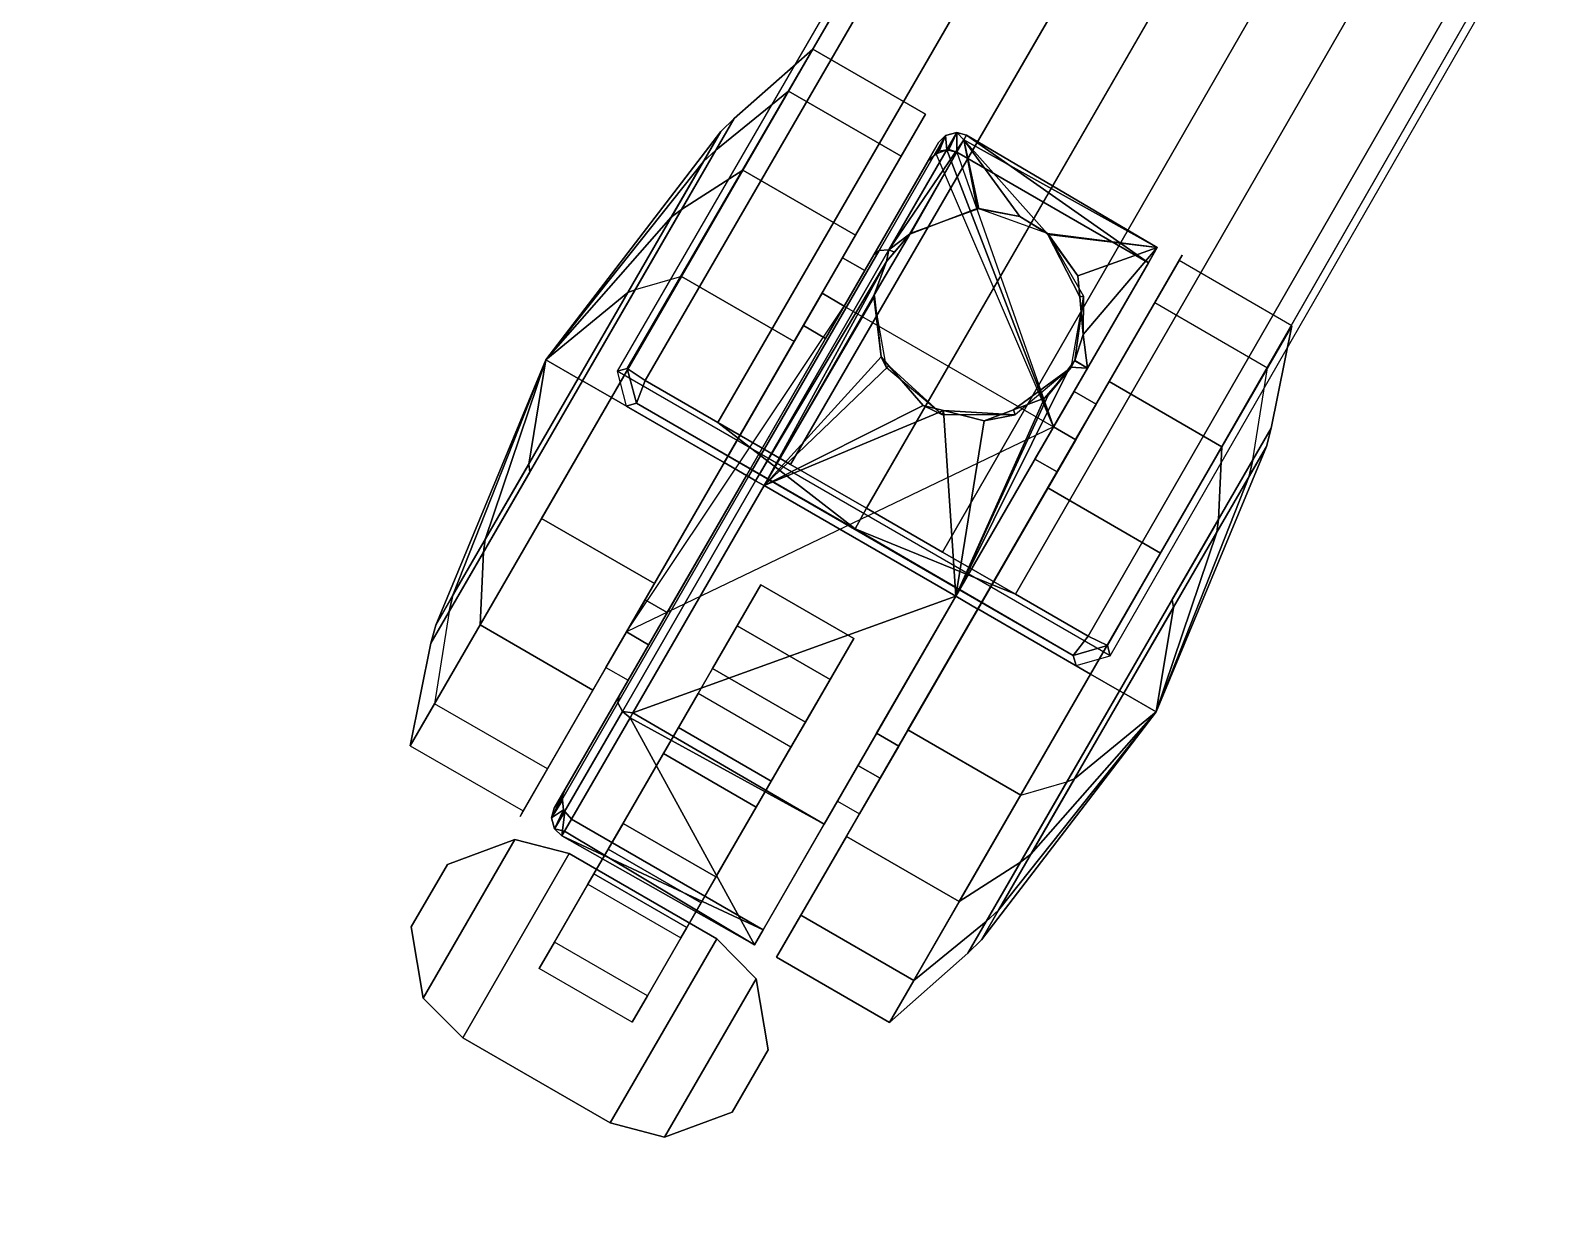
# Model space of a CAD drawing. Header units: inches. Extents: x -1507 to 39677, y -2256 to 26424.
# Drawn here: x 2675.769 to 2680.25, y 1573.028 to 1576.48 of the extents above; entities that cross this region are included whole.
import ezdxf

# ---------------------------------------------------------------- set-up
doc = ezdxf.new("R2010")
doc.units = ezdxf.units.IN
doc.layers.add('table leg', color=7, linetype='Continuous')
doc.layers.add('table top', color=7, linetype='Continuous')

msp = doc.modelspace()

# ---------------------------------------------------------------- linework, layer by layer
at = {"layer": 'table leg'}
for points, invisible_edges in [([(2677.4912, 1575.4791, 122.2923), (2677.5211, 1575.4871, 122.918), (2680.4883, 1580.5947, 123.3749), (2681.9421, 1583.157, 122.7413)], 4), ([(2683.3635, 1582.3364, 122.7413), (2681.8713, 1579.7962, 123.3749), (2678.9317, 1574.6727, 122.918), (2678.9397, 1574.6428, 122.2923)], 1), ([(2678.192, 1575.8785, 121.8484), (2678.0388, 1575.6131, 121.4525), (2678.3972, 1576.2339, 121.1375)], 3), ([(2678.1539, 1575.8124, 121.0116), (2678.3972, 1576.2339, 121.1375), (2678.0388, 1575.6131, 121.4525)], 3), ([(2678.3972, 1576.2339, 121.1375), (2678.1539, 1575.8124, 121.0116), (2678.3259, 1576.1104, 120.3292)], 3), ([(2678.405, 1576.0974, 120.5292), (2678.1585, 1575.6704, 120.5292), (2678.4358, 1576.1507, 121.0871)], 2), ([(2678.2188, 1575.7749, 121.0116), (2678.4358, 1576.1507, 121.0871), (2678.1585, 1575.6704, 120.5292)], 3), ([(2678.4358, 1576.1507, 121.0871), (2678.2188, 1575.7749, 121.0116), (2678.2454, 1575.8209, 121.7893)], 3), ([(2678.3259, 1576.1104, 120.3292), (2678.0935, 1575.7079, 120.5292), (2678.0115, 1575.5659, 119.8015)], 3), ([(2678.0935, 1575.7079, 120.5292), (2678.3259, 1576.1104, 120.3292), (2678.1539, 1575.8124, 121.0116)], 3), ([(2678.4284, 1576.1179, 120.5292), (2678.7734, 1575.3154, 120.5292), (2678.405, 1576.0974, 120.5292)], 3), ([(2678.4376, 1576.126, 120.5292), (2678.4603, 1576.1293, 120.5292), (2678.4284, 1576.1179, 120.5292)], 2), ([(2678.4889, 1576.1227, 120.5292), (2678.4603, 1576.1293, 120.5292), (2678.4659, 1576.1301, 120.5292)], 1), ([(2679.0518, 1575.7977, 120.5292), (2678.7734, 1575.3154, 120.5292), (2678.4889, 1576.1227, 120.5292)], 2), ([(2678.1585, 1575.6704, 120.5292), (2678.405, 1576.0974, 120.5292), (2678.7734, 1575.3154, 120.5292)], 14), ([(2677.8063, 1575.2104, 122.1292), (2677.8063, 1575.2104, 121.6292), (2678.192, 1575.8785, 121.8484)], 3), ([(2678.0388, 1575.6131, 121.4525), (2678.192, 1575.8785, 121.8484), (2677.8063, 1575.2104, 121.6292)], 3), ([(2678.8729, 1575.4879, 121.8465), (2678.7186, 1575.2206, 121.4525), (2679.0775, 1575.8423, 121.1318)], 3), ([(2678.8337, 1575.4199, 121.0116), (2679.0775, 1575.8423, 121.1318), (2678.7186, 1575.2206, 121.4525)], 3), ([(2679.0775, 1575.8423, 121.1318), (2678.8337, 1575.4199, 121.0116), (2679.0518, 1575.7977, 120.5292)], 3), ([(2678.2454, 1575.8209, 121.7893), (2678.1037, 1575.5756, 121.4525), (2677.8713, 1575.1729, 122.0692)], 3), ([(2678.1037, 1575.5756, 121.4525), (2678.2454, 1575.8209, 121.7893), (2678.2188, 1575.7749, 121.0116)], 3), ([(2678.7734, 1575.3154, 120.5292), (2679.0518, 1575.7977, 120.5292), (2678.8337, 1575.4199, 121.0116)], 2), ([(2678.8985, 1575.3825, 121.0116), (2679.1509, 1575.8198, 120.9292), (2678.8381, 1575.278, 120.5292)], 3), ([(2679.0705, 1575.6806, 120.3292), (2678.8381, 1575.278, 120.5292), (2679.1509, 1575.8198, 120.9292)], 3), ([(2678.8985, 1575.3825, 121.0116), (2679.1418, 1575.804, 121.1375), (2679.1509, 1575.8198, 120.9292)], 13), ([(2679.1418, 1575.804, 121.1375), (2678.8985, 1575.3825, 121.0116), (2678.9366, 1575.4486, 121.8484)], 3), ([(2679.1509, 1575.8198, 120.9292), (2679.4018, 1575.4893, 120.3292), (2679.0705, 1575.6806, 120.3292)], 3), ([(2679.1509, 1575.8198, 120.9292), (2679.1418, 1575.804, 121.1375), (2679.473, 1575.6127, 121.1375)], 14), ([(2679.4018, 1575.4893, 120.3292), (2679.1509, 1575.8198, 120.9292), (2679.473, 1575.6127, 121.1375)], 3), ([(2677.2698, 1575.0463, 119.8015), (2677.3901, 1575.4507, 120.025), (2677.6803, 1575.7571, 119.8015)], 3), ([(2677.5447, 1575.7185, 120.0795), (2677.6803, 1575.7571, 119.8015), (2677.3901, 1575.4507, 120.025)], 3), ([(2677.5191, 1574.713, 120.5292), (2678.0115, 1575.5659, 119.8015), (2678.0935, 1575.7079, 120.5292)], 3), ([(2678.0935, 1575.7079, 120.5292), (2678.1585, 1575.6704, 120.5292), (2677.5191, 1574.713, 120.5292)], 2), ([(2679.0705, 1575.6806, 120.3292), (2678.7561, 1575.136, 119.8015), (2678.8381, 1575.278, 120.5292)], 14), ([(2678.0115, 1575.5659, 119.8015), (2677.5191, 1574.713, 120.5292), (2677.6011, 1574.855, 119.8015)], 3), ([(2677.8713, 1575.1729, 121.6292), (2677.8713, 1575.1729, 122.0692), (2678.1037, 1575.5756, 121.4525)], 3), ([(2678.4861, 1574.8179, 122.1292), (2678.4861, 1574.8179, 121.6292), (2678.8729, 1575.4879, 121.8465)], 3), ([(2678.7186, 1575.2206, 121.4525), (2678.8729, 1575.4879, 121.8465), (2678.4861, 1574.8179, 121.6292)], 3), ([(2679.4018, 1575.4893, 120.3292), (2679.3586, 1575.2184, 120.4771), (2679.0874, 1574.9447, 119.8015)], 3), ([(2677.3901, 1575.4507, 120.025), (2677.2698, 1575.0463, 119.8015), (2677.2355, 1575.1829, 120.0795)], 3), ([(2678.9366, 1575.4486, 121.8484), (2678.7834, 1575.1832, 121.4525), (2678.5509, 1574.7806, 122.1292)], 3), ([(2678.7834, 1575.1832, 121.4525), (2678.9366, 1575.4486, 121.8484), (2678.8985, 1575.3825, 121.0116)], 3), ([(2677.5191, 1574.713, 120.5292), (2678.7734, 1575.3154, 120.5292), (2677.584, 1574.6755, 120.5292)], 3), ([(2677.9136, 1574.8513, 120.5292), (2678.7734, 1575.3154, 120.5292), (2678.1864, 1574.6938, 120.5292)], 3), ([(2678.8383, 1575.2779, 120.5292), (2678.1864, 1574.6938, 120.5292), (2678.7734, 1575.3154, 120.5292)], 3), ([(2678.8383, 1575.2779, 120.5292), (2678.2639, 1574.283, 120.5292), (2678.1864, 1574.6938, 120.5292)], 14), ([(2678.8381, 1575.278, 120.5292), (2678.3457, 1574.4251, 119.8015), (2678.2637, 1574.2831, 120.5292)], 3), ([(2678.3457, 1574.4251, 119.8015), (2678.8381, 1575.278, 120.5292), (2678.7561, 1575.136, 119.8015)], 3), ([(2677.4206, 1574.5424, 121.8484), (2677.5739, 1574.8078, 121.4525), (2677.8063, 1575.2104, 122.1292)], 3), ([(2677.8063, 1575.2104, 121.6292), (2677.8063, 1575.2104, 122.1292), (2677.5739, 1574.8078, 121.4525)], 3), ([(2679.3586, 1575.2184, 120.4771), (2679.1217, 1574.8081, 120.0795), (2679.0874, 1574.9447, 119.8015)], 14), ([(2676.9986, 1574.7726, 120.4771), (2677.2355, 1575.1829, 120.0795), (2677.2698, 1575.0463, 119.8015)], 14), ([(2677.8713, 1575.1729, 122.0692), (2677.8713, 1575.1729, 121.6292), (2677.4972, 1574.525, 121.7893)], 3), ([(2677.6388, 1574.7703, 121.4525), (2677.4972, 1574.525, 121.7893), (2677.8713, 1575.1729, 121.6292)], 3), ([(2678.5509, 1574.7806, 121.6292), (2678.5509, 1574.7806, 122.1292), (2678.7834, 1575.1832, 121.4525)], 3), ([(2676.9554, 1574.5017, 120.3292), (2676.9986, 1574.7726, 120.4771), (2677.2698, 1575.0463, 119.8015)], 3), ([(2679.0874, 1574.9447, 119.8015), (2678.9671, 1574.5403, 120.025), (2678.677, 1574.2339, 119.8015)], 3), ([(2678.9671, 1574.5403, 120.025), (2679.0874, 1574.9447, 119.8015), (2679.1217, 1574.8081, 120.0795)], 3), ([(2677.2867, 1574.3104, 120.3292), (2677.6011, 1574.855, 119.8015), (2677.5191, 1574.713, 120.5292)], 14), ([(2677.7716, 1574.6054, 120.5292), (2677.3375, 1574.2484, 120.5292), (2677.9136, 1574.8513, 120.5292)], 3), ([(2677.584, 1574.6755, 120.5292), (2677.9136, 1574.8513, 120.5292), (2677.3375, 1574.2484, 120.5292)], 3), ([(2677.8442, 1574.731, 120.1394), (2677.7292, 1574.5319, 120.3064), (2677.9136, 1574.8513, 120.5292)], 3), ([(2677.7716, 1574.6054, 120.5292), (2677.9136, 1574.8513, 120.5292), (2677.7292, 1574.5319, 120.3064)], 2), ([(2677.5739, 1574.8078, 121.4525), (2677.4206, 1574.5424, 121.8484), (2677.4587, 1574.6085, 121.0116)], 3), ([(2678.0994, 1574.148, 121.8465), (2678.2537, 1574.4153, 121.4525), (2678.4861, 1574.8179, 122.1292)], 3), ([(2678.4861, 1574.8179, 121.6292), (2678.4861, 1574.8179, 122.1292), (2678.2537, 1574.4153, 121.4525)], 3), ([(2677.4972, 1574.525, 121.7893), (2677.6388, 1574.7703, 121.4525), (2677.3068, 1574.1952, 121.0871)], 3), ([(2677.5237, 1574.571, 121.0116), (2677.3068, 1574.1952, 121.0871), (2677.6388, 1574.7703, 121.4525)], 3), ([(2678.5509, 1574.7806, 122.1292), (2678.5509, 1574.7806, 121.6292), (2678.1652, 1574.1125, 121.8484)], 3), ([(2678.3185, 1574.3779, 121.4525), (2678.1652, 1574.1125, 121.8484), (2678.5509, 1574.7806, 121.6292)], 3), ([(2677.4587, 1574.6085, 121.0116), (2677.2063, 1574.1712, 120.9292), (2677.5191, 1574.713, 120.5292)], 3), ([(2677.2867, 1574.3104, 120.3292), (2677.5191, 1574.713, 120.5292), (2677.2063, 1574.1712, 120.9292)], 3), ([(2677.5191, 1574.713, 120.5292), (2677.5237, 1574.571, 121.0116), (2677.4587, 1574.6085, 121.0116)], 3), ([(2677.5191, 1574.713, 120.5292), (2677.584, 1574.6755, 120.5292), (2677.5237, 1574.571, 121.0116)], 12), ([(2677.6715, 1574.432, 119.9114), (2677.6275, 1574.3558, 120.1821), (2677.8442, 1574.731, 120.1394)], 3), ([(2677.7292, 1574.5319, 120.3064), (2677.8442, 1574.731, 120.1394), (2677.6275, 1574.3558, 120.1821)], 3), ([(2677.584, 1574.6755, 120.5292), (2677.3375, 1574.2484, 120.5292), (2677.5237, 1574.571, 121.0116)], 2), ([(2678.1864, 1574.6938, 120.5292), (2678.0444, 1574.4479, 120.5292), (2678.117, 1574.5735, 120.1394)], 2), ([(2678.1864, 1574.6938, 120.5292), (2678.1989, 1574.3205, 120.5292), (2678.0444, 1574.4479, 120.5292)], 3), ([(2678.1989, 1574.3205, 120.5292), (2678.1864, 1574.6938, 120.5292), (2678.2639, 1574.283, 120.5292)], 3), ([(2677.4587, 1574.6085, 121.0116), (2677.2154, 1574.187, 121.1375), (2677.2063, 1574.1712, 120.9292)], 13), ([(2677.2154, 1574.187, 121.1375), (2677.4587, 1574.6085, 121.0116), (2677.4206, 1574.5424, 121.8484)], 3), ([(2678.0444, 1574.4479, 120.5292), (2677.3301, 1574.2296, 120.5292), (2677.7716, 1574.6054, 120.5292)], 3), ([(2677.3375, 1574.2484, 120.5292), (2677.7716, 1574.6054, 120.5292), (2677.3301, 1574.2296, 120.5292)], 3), ([(2678.0444, 1574.4479, 120.5292), (2677.7716, 1574.6054, 120.5292), (2677.7292, 1574.5319, 120.3064)], 12), ([(2677.3068, 1574.1952, 121.0871), (2677.5237, 1574.571, 121.0116), (2677.3375, 1574.2484, 120.5292)], 3), ([(2678.117, 1574.5735, 120.1394), (2678.002, 1574.3744, 120.3064), (2677.9443, 1574.2745, 119.9114)], 3), ([(2678.002, 1574.3744, 120.3064), (2678.117, 1574.5735, 120.1394), (2678.0444, 1574.4479, 120.5292)], 3), ([(2678.8125, 1574.2725, 120.0795), (2678.677, 1574.2339, 119.8015), (2678.9671, 1574.5403, 120.025)], 3), ([(2676.9554, 1574.5017, 120.3292), (2677.2063, 1574.1712, 120.9292), (2676.8842, 1574.3783, 121.1375)], 3), ([(2677.2063, 1574.1712, 120.9292), (2676.9554, 1574.5017, 120.3292), (2677.2867, 1574.3104, 120.3292)], 3), ([(2678.0444, 1574.4479, 120.5292), (2677.7292, 1574.5319, 120.3064), (2678.002, 1574.3744, 120.3064)], 3), ([(2677.3301, 1574.2296, 120.5292), (2678.0444, 1574.4479, 120.5292), (2677.3311, 1574.2188, 120.5292)], 3), ([(2678.0444, 1574.4479, 120.5292), (2677.3575, 1574.1631, 120.5292), (2677.3378, 1574.1853, 120.5292)], 13), ([(2677.3575, 1574.1631, 120.5292), (2678.0444, 1574.4479, 120.5292), (2677.9205, 1573.8381, 120.5292)], 3), ([(2678.1989, 1574.3205, 120.5292), (2677.9205, 1573.8381, 120.5292), (2678.0444, 1574.4479, 120.5292)], 14), ([(2677.4651, 1574.0744, 119.9368), (2677.5091, 1574.1506, 120.208), (2677.6715, 1574.432, 119.9114)], 3), ([(2677.6275, 1574.3558, 120.1821), (2677.6715, 1574.432, 119.9114), (2677.5091, 1574.1506, 120.208)], 3), ([(2678.0313, 1573.8806, 120.3292), (2678.2637, 1574.2831, 120.5292), (2678.3457, 1574.4251, 119.8015)], 3), ([(2678.2537, 1574.4153, 121.4525), (2678.0994, 1574.148, 121.8465), (2678.1386, 1574.216, 121.0116)], 3), ([(2677.2063, 1574.1712, 120.9292), (2677.2154, 1574.187, 121.1375), (2676.8842, 1574.3783, 121.1375)], 14), ([(2677.9003, 1574.1983, 120.1821), (2677.9443, 1574.2745, 119.9114), (2678.002, 1574.3744, 120.3064)], 3), ([(2678.1652, 1574.1125, 121.8484), (2678.3185, 1574.3779, 121.4525), (2677.96, 1573.7571, 121.1375)], 3), ([(2678.2033, 1574.1786, 121.0116), (2677.96, 1573.7571, 121.1375), (2678.3185, 1574.3779, 121.4525)], 3), ([(2677.9205, 1573.8381, 120.5292), (2678.1989, 1574.3205, 120.5292), (2677.8948, 1573.7936, 121.1318)], 2), ([(2678.1386, 1574.216, 121.0116), (2677.8948, 1573.7936, 121.1318), (2678.1989, 1574.3205, 120.5292)], 3), ([(2678.1989, 1574.3205, 120.5292), (2678.2035, 1574.1785, 121.0116), (2678.1386, 1574.216, 121.0116)], 3), ([(2678.1989, 1574.3205, 120.5292), (2678.2639, 1574.283, 120.5292), (2678.2035, 1574.1785, 121.0116)], 12), ([(2677.9443, 1574.2745, 119.9114), (2677.9003, 1574.1983, 120.1821), (2677.7379, 1573.9169, 119.9368)], 3), ([(2678.2637, 1574.2831, 120.5292), (2678.0313, 1573.8806, 120.3292), (2678.2033, 1574.1786, 121.0116)], 3), ([(2677.3311, 1574.2188, 120.5292), (2677.3378, 1574.1853, 120.5292), (2677.3337, 1574.1899, 120.5292)], 1), ([(2677.7819, 1573.9931, 120.208), (2677.7379, 1573.9169, 119.9368), (2677.9003, 1574.1983, 120.1821)], 3), ([(2677.8948, 1573.7936, 121.1318), (2678.1386, 1574.216, 121.0116), (2678.0994, 1574.148, 121.8465)], 3), ([(2677.96, 1573.7571, 121.1375), (2678.2033, 1574.1786, 121.0116), (2678.0313, 1573.8806, 120.3292)], 3), ([(2677.5091, 1574.1506, 120.208), (2677.4651, 1574.0744, 119.9368), (2677.4233, 1574.002, 120.3734)], 3), ([(2677.3077, 1573.8018, 120.2054), (2677.4233, 1574.002, 120.3734), (2677.4651, 1574.0744, 119.9368)], 3), ([(2677.4233, 1574.002, 120.3734), (2677.3077, 1573.8018, 120.2054), (2677.406, 1573.972, 120.6092)], 3), ([(2677.2627, 1573.7238, 120.6092), (2677.406, 1573.972, 120.6092), (2677.3077, 1573.8018, 120.2054)], 2), ([(2677.7379, 1573.9169, 119.9368), (2677.7819, 1573.9931, 120.208), (2677.5805, 1573.6443, 120.2054)], 3), ([(2677.6961, 1573.8445, 120.3734), (2677.5805, 1573.6443, 120.2054), (2677.7819, 1573.9931, 120.208)], 3), ([(2677.5805, 1573.6443, 120.2054), (2677.6961, 1573.8445, 120.3734), (2677.5355, 1573.5663, 120.6092)], 3), ([(2677.6788, 1573.8145, 120.6092), (2677.5355, 1573.5663, 120.6092), (2677.6961, 1573.8445, 120.3734)], 2), ([(2677.5355, 1573.5663, 120.6092), (2677.2627, 1573.7238, 120.6092), (2677.3077, 1573.8018, 120.2054)], 12), ([(2677.5355, 1573.5663, 120.6092), (2677.3077, 1573.8018, 120.2054), (2677.5805, 1573.6443, 120.2054)], 3)]:
    msp.add_3dface(points, dxfattribs=dict(at, invisible_edges=invisible_edges))
for points in [[(2677.5211, 1575.4871, 122.918), (2677.5737, 1575.4518, 122.9894), (2680.5347, 1580.5635, 123.4446), (2680.4883, 1580.5947, 123.3749)], [(2680.5347, 1580.5635, 123.4446), (2677.5737, 1575.4518, 122.9894), (2677.787, 1575.3287, 123.0233), (2680.7452, 1580.4419, 123.484)], [(2680.7452, 1580.4419, 123.484), (2677.787, 1575.3287, 123.0233), (2678.001, 1575.2051, 123.0476), (2680.9619, 1580.3169, 123.5206)], [(2681.1789, 1580.1916, 123.5417), (2680.9619, 1580.3169, 123.5206), (2678.001, 1575.2051, 123.0476), (2678.2243, 1575.0762, 123.0699)], [(2678.2243, 1575.0762, 123.0699), (2678.4475, 1574.9474, 123.0476), (2681.394, 1580.0674, 123.5206), (2681.1769, 1580.1927, 123.5417)], [(2681.394, 1580.0674, 123.5206), (2678.4475, 1574.9474, 123.0476), (2678.6615, 1574.8238, 123.0233), (2681.6106, 1579.9423, 123.484)], [(2681.6106, 1579.9423, 123.484), (2678.6615, 1574.8238, 123.0233), (2678.8748, 1574.7007, 122.9894), (2681.8212, 1579.8208, 123.4446)], [(2681.8713, 1579.7962, 123.3749), (2681.8212, 1579.8208, 123.4446), (2678.8748, 1574.7007, 122.9894), (2678.9317, 1574.6727, 122.918)], [(2678.0659, 1576.4251, 121.1375), (2677.8353, 1576.2219, 121.0862), (2677.6807, 1575.9541, 121.6218), (2677.8607, 1576.0697, 121.8484)], [(2677.9947, 1576.3017, 120.3292), (2677.7816, 1576.1289, 120.4771), (2677.8353, 1576.2219, 121.0862), (2678.0659, 1576.4251, 121.1375)], [(2678.192, 1575.8785, 121.8484), (2678.3972, 1576.2339, 121.1375), (2678.0659, 1576.4251, 121.1375), (2677.8607, 1576.0697, 121.8484)], [(2678.3972, 1576.2339, 121.1375), (2678.3259, 1576.1104, 120.3292), (2677.9947, 1576.3017, 120.3292), (2678.0659, 1576.4251, 121.1375)], [(2677.6803, 1575.7571, 119.8015), (2677.5447, 1575.7185, 120.0795), (2677.7816, 1576.1289, 120.4771), (2677.9947, 1576.3017, 120.3292)], [(2678.3259, 1576.1104, 120.3292), (2678.0115, 1575.5659, 119.8015), (2677.6803, 1575.7571, 119.8015), (2677.9947, 1576.3017, 120.3292)], [(2677.6506, 1575.9313, 121.5803), (2677.6807, 1575.9541, 121.6218), (2677.8353, 1576.2219, 121.0862), (2677.7959, 1576.183, 121.0768)], [(2677.7959, 1576.183, 121.0768), (2677.8353, 1576.2219, 121.0862), (2677.7816, 1576.1289, 120.4771), (2677.7455, 1576.0956, 120.5042)], [(2677.6506, 1575.9313, 121.5803), (2677.7959, 1576.183, 121.0768), (2677.2824, 1575.5129, 120.9292)], [(2677.7959, 1576.183, 121.0768), (2677.7455, 1576.0956, 120.5042), (2677.2824, 1575.5129, 120.9292)], [(2678.261, 1575.8335, 121.8109), (2678.4562, 1576.1716, 121.0911), (2678.4358, 1576.1507, 121.0871), (2678.2454, 1575.8209, 121.7893)], [(2678.261, 1575.8335, 121.8109), (2678.2898, 1575.8352, 121.8291), (2678.489, 1576.1802, 121.0944), (2678.4562, 1576.1716, 121.0911)], [(2678.489, 1576.1802, 121.0944), (2678.2898, 1575.8352, 121.8291), (2678.5097, 1576.1587, 121.1269)], [(2678.3498, 1575.8818, 121.7731), (2678.5097, 1576.1587, 121.1269), (2678.2898, 1575.8352, 121.8291)], [(2678.5097, 1576.1587, 121.1269), (2678.3498, 1575.8818, 121.7731), (2678.3534, 1575.8831, 121.7693)], [(2678.3534, 1575.8831, 121.7693), (2678.5494, 1575.9574, 121.5637), (2678.5097, 1576.1587, 121.1269)], [(2678.405, 1576.0974, 120.5292), (2678.4358, 1576.1507, 121.0871), (2678.4562, 1576.1716, 121.0911), (2678.4284, 1576.1179, 120.5292)], [(2678.4284, 1576.1179, 120.5292), (2678.4562, 1576.1716, 121.0911), (2678.4376, 1576.126, 120.5292)], [(2678.4603, 1576.1293, 120.5292), (2678.4376, 1576.126, 120.5292), (2678.4562, 1576.1716, 121.0911)], [(2678.4562, 1576.1716, 121.0911), (2678.489, 1576.1802, 121.0944), (2678.4603, 1576.1293, 120.5292)], [(2678.4659, 1576.1301, 120.5292), (2678.4603, 1576.1293, 120.5292), (2678.489, 1576.1802, 121.0944)], [(2678.489, 1576.1802, 121.0944), (2678.4889, 1576.1227, 120.5292), (2678.4659, 1576.1301, 120.5292)], [(2678.4889, 1576.1227, 120.5292), (2678.489, 1576.1802, 121.0944), (2678.5174, 1576.1722, 121.0954)], [(2678.5174, 1576.1722, 121.0954), (2679.0518, 1575.7977, 120.5292), (2678.4889, 1576.1227, 120.5292)], [(2678.5097, 1576.1587, 121.1269), (2678.5174, 1576.1722, 121.0954), (2678.489, 1576.1802, 121.0944)], [(2678.5097, 1576.1587, 121.1269), (2679.0775, 1575.8423, 121.1318), (2678.5174, 1576.1722, 121.0954)], [(2679.0775, 1575.8423, 121.1318), (2678.5097, 1576.1587, 121.1269), (2678.7541, 1575.8836, 121.4974)], [(2678.6739, 1575.9334, 121.4918), (2678.7541, 1575.8836, 121.4974), (2678.5097, 1576.1587, 121.1269)], [(2678.5097, 1576.1587, 121.1269), (2678.5536, 1575.9566, 121.5614), (2678.6739, 1575.9334, 121.4918)], [(2678.5536, 1575.9566, 121.5614), (2678.5097, 1576.1587, 121.1269), (2678.5494, 1575.9574, 121.5637)], [(2679.0518, 1575.7977, 120.5292), (2678.5174, 1576.1722, 121.0954), (2679.0775, 1575.8423, 121.1318)], [(2677.7455, 1576.0956, 120.5042), (2677.7816, 1576.1289, 120.4771), (2677.5447, 1575.7185, 120.0795), (2677.5227, 1575.7099, 120.1304)], [(2678.7734, 1575.3154, 120.5292), (2678.4284, 1576.1179, 120.5292), (2678.4603, 1576.1293, 120.5292)], [(2678.4603, 1576.1293, 120.5292), (2678.4889, 1576.1227, 120.5292), (2678.7734, 1575.3154, 120.5292), (2678.4603, 1576.1293, 120.5292)], [(2677.2824, 1575.5129, 120.9292), (2677.7455, 1576.0956, 120.5042), (2677.5227, 1575.7099, 120.1304)], [(2677.8607, 1576.0697, 121.8484), (2677.6807, 1575.9541, 121.6218), (2677.3901, 1575.4507, 121.8333), (2677.4751, 1575.4017, 122.1292)], [(2677.8063, 1575.2104, 122.1292), (2678.192, 1575.8785, 121.8484), (2677.8607, 1576.0697, 121.8484), (2677.4751, 1575.4017, 122.1292)], [(2677.2824, 1575.5129, 120.9292), (2677.3774, 1575.4581, 121.7792), (2677.6506, 1575.9313, 121.5803)], [(2677.3774, 1575.4581, 121.7792), (2677.3901, 1575.4507, 121.8333), (2677.6807, 1575.9541, 121.6218), (2677.6506, 1575.9313, 121.5803)], [(2678.3534, 1575.8831, 121.7693), (2678.3528, 1575.8844, 122.3292), (2678.5537, 1575.9575, 122.3292), (2678.5494, 1575.9574, 121.5637)], [(2678.5494, 1575.9574, 121.5637), (2678.5537, 1575.9575, 122.3292), (2678.5536, 1575.9566, 121.5614)], [(2678.5536, 1575.9566, 121.5614), (2678.5537, 1575.9575, 122.3292), (2678.6739, 1575.9334, 121.4918)], [(2678.7546, 1575.8844, 122.3292), (2678.6739, 1575.9334, 121.4918), (2678.5537, 1575.9575, 122.3292)], [(2678.6739, 1575.9334, 121.4918), (2678.7546, 1575.8844, 122.3292), (2678.7541, 1575.8836, 121.4974)], [(2678.3528, 1575.8844, 122.3292), (2678.2467, 1575.7032, 121.9399), (2678.2459, 1575.6992, 122.3292)], [(2678.2467, 1575.7032, 121.9399), (2678.3528, 1575.8844, 122.3292), (2678.2831, 1575.8012, 121.8626)], [(2678.3059, 1575.8288, 121.8319), (2678.2831, 1575.8012, 121.8626), (2678.3528, 1575.8844, 122.3292)], [(2678.2898, 1575.8352, 121.8291), (2678.3059, 1575.8288, 121.8319), (2678.3498, 1575.8818, 121.7731)], [(2678.3059, 1575.8288, 121.8319), (2678.3528, 1575.8844, 122.3292), (2678.3498, 1575.8818, 121.7731)], [(2678.3534, 1575.8831, 121.7693), (2678.3498, 1575.8818, 121.7731), (2678.3528, 1575.8844, 122.3292)], [(2678.8447, 1575.7588, 121.6013), (2678.7541, 1575.8836, 121.4974), (2678.7546, 1575.8844, 122.3292)], [(2678.7541, 1575.8836, 121.4974), (2678.8447, 1575.7588, 121.6013), (2678.7588, 1575.8807, 121.4977)], [(2678.7541, 1575.8836, 121.4974), (2678.7588, 1575.8807, 121.4977), (2679.0775, 1575.8423, 121.1318)], [(2678.8615, 1575.6992, 122.3292), (2678.8504, 1575.698, 121.6619), (2678.7546, 1575.8844, 122.3292)], [(2678.8447, 1575.7588, 121.6013), (2678.7546, 1575.8844, 122.3292), (2678.8504, 1575.698, 121.6619)], [(2678.8447, 1575.7588, 121.6013), (2679.0775, 1575.8423, 121.1318), (2678.7588, 1575.8807, 121.4977)], [(2677.8776, 1575.1693, 122.0978), (2678.261, 1575.8335, 121.8109), (2678.2454, 1575.8209, 121.7893), (2677.8713, 1575.1729, 122.0692)], [(2677.8776, 1575.1693, 122.0978), (2677.8984, 1575.1573, 122.1219), (2678.2898, 1575.8352, 121.8291), (2678.261, 1575.8335, 121.8109)], [(2677.8984, 1575.1573, 122.1219), (2678.2831, 1575.8012, 121.8626), (2678.2898, 1575.8352, 121.8291)], [(2678.3059, 1575.8288, 121.8319), (2678.2898, 1575.8352, 121.8291), (2678.2831, 1575.8012, 121.8626)], [(2678.8447, 1575.7588, 121.6013), (2678.8504, 1575.698, 121.6619), (2678.8607, 1575.5868, 121.7731), (2679.0775, 1575.8423, 121.1318)], [(2679.0775, 1575.8423, 121.1318), (2678.8607, 1575.5868, 121.7731), (2678.8729, 1575.4879, 121.8465)], [(2677.8984, 1575.1573, 122.1219), (2677.9232, 1575.1429, 122.1292), (2678.2831, 1575.8012, 121.8626)], [(2678.2467, 1575.7032, 121.9399), (2678.2831, 1575.8012, 121.8626), (2677.9232, 1575.1429, 122.1292)], [(2678.1037, 1575.5756, 121.4525), (2678.2188, 1575.7749, 121.0116), (2678.1539, 1575.8124, 121.0116), (2678.0388, 1575.6131, 121.4525)], [(2678.2188, 1575.7749, 121.0116), (2678.1585, 1575.6704, 120.5292), (2678.0935, 1575.7079, 120.5292), (2678.1539, 1575.8124, 121.0116)], [(2679.1418, 1575.804, 121.1375), (2678.9366, 1575.4486, 121.8484), (2679.2678, 1575.2573, 121.8484), (2679.473, 1575.6127, 121.1375)], [(2678.0115, 1575.5659, 119.8015), (2677.6011, 1574.855, 119.8015), (2677.2698, 1575.0463, 119.8015), (2677.6803, 1575.7571, 119.8015)], [(2677.5227, 1575.7099, 120.1304), (2677.3774, 1575.4581, 120.0792), (2677.2824, 1575.5129, 120.9292)], [(2677.5227, 1575.7099, 120.1304), (2677.5447, 1575.7185, 120.0795), (2677.3901, 1575.4507, 120.025), (2677.3774, 1575.4581, 120.0792)], [(2677.9232, 1575.1429, 122.1292), (2678.2471, 1575.6993, 121.9416), (2678.2467, 1575.7032, 121.9399)], [(2678.2471, 1575.6993, 121.9416), (2677.9232, 1575.1429, 122.1292), (2678.2666, 1575.5216, 122.0202)], [(2678.2467, 1575.7032, 121.9399), (2678.2471, 1575.6993, 121.9416), (2678.2459, 1575.6992, 122.3292)], [(2678.2666, 1575.5216, 122.0202), (2678.2459, 1575.6992, 122.3292), (2678.2471, 1575.6993, 121.9416)], [(2678.2459, 1575.6992, 122.3292), (2678.2666, 1575.5216, 122.0202), (2678.2831, 1575.4887, 122.3292)], [(2678.8243, 1575.4887, 122.3292), (2678.8352, 1575.5096, 121.8465), (2678.8357, 1575.5103, 121.8459), (2678.8615, 1575.6992, 122.3292)], [(2678.8615, 1575.6992, 122.3292), (2678.8357, 1575.5103, 121.8459), (2678.8607, 1575.5868, 121.7731)], [(2678.8504, 1575.698, 121.6619), (2678.8615, 1575.6992, 122.3292), (2678.8607, 1575.5868, 121.7731)], [(2678.1585, 1575.6704, 120.5292), (2678.7734, 1575.3154, 120.5292), (2677.5191, 1574.713, 120.5292)], [(2678.7561, 1575.136, 119.8015), (2679.0705, 1575.6806, 120.3292), (2679.4018, 1575.4893, 120.3292), (2679.0874, 1574.9447, 119.8015)], [(2677.8713, 1575.1729, 121.6292), (2678.1037, 1575.5756, 121.4525), (2678.0388, 1575.6131, 121.4525), (2677.8063, 1575.2104, 121.6292)], [(2679.2678, 1575.2573, 121.8484), (2679.2577, 1575.0436, 121.6218), (2679.4123, 1575.3114, 121.0862), (2679.473, 1575.6127, 121.1375)], [(2679.473, 1575.6127, 121.1375), (2679.4123, 1575.3114, 121.0862), (2679.3586, 1575.2184, 120.4771), (2679.4018, 1575.4893, 120.3292)], [(2678.8357, 1575.5103, 121.8459), (2678.8729, 1575.4879, 121.8465), (2678.8607, 1575.5868, 121.7731)], [(2678.2899, 1575.4946, 122.0252), (2678.2666, 1575.5216, 122.0202), (2677.9232, 1575.1429, 122.1292)], [(2678.2899, 1575.4946, 122.0252), (2678.2831, 1575.4887, 122.3292), (2678.2666, 1575.5216, 122.0202)], [(2677.0093, 1574.8206, 120.5042), (2676.9588, 1574.7331, 121.0768), (2677.2824, 1575.5129, 120.9292)], [(2677.2824, 1575.5129, 120.9292), (2676.9588, 1574.7331, 121.0768), (2677.1042, 1574.9849, 121.5803)], [(2677.232, 1575.2063, 120.1304), (2677.0093, 1574.8206, 120.5042), (2677.2824, 1575.5129, 120.9292)], [(2677.1042, 1574.9849, 121.5803), (2677.3774, 1575.4581, 121.7792), (2677.2824, 1575.5129, 120.9292)], [(2677.3774, 1575.4581, 120.0792), (2677.232, 1575.2063, 120.1304), (2677.2824, 1575.5129, 120.9292)], [(2677.4912, 1575.4791, 122.2923), (2677.5185, 1575.3767, 122.2895), (2677.5485, 1575.3848, 122.918), (2677.5211, 1575.4871, 122.918)], [(2677.4912, 1575.4791, 122.2923), (2677.5185, 1575.3767, 122.2895), (2678.8393, 1574.6142, 122.2895), (2678.9397, 1574.6428, 122.2923)], [(2677.5737, 1575.4518, 122.9894), (2677.5211, 1575.4871, 122.918), (2677.5485, 1575.3848, 122.918)], [(2677.9232, 1575.1429, 122.1292), (2678.3907, 1575.3784, 122.0465), (2678.2899, 1575.4946, 122.0252)], [(2678.2831, 1575.4887, 122.3292), (2678.2899, 1575.4946, 122.0252), (2678.4468, 1575.3513, 122.3292)], [(2678.3907, 1575.3784, 122.0465), (2678.4468, 1575.3513, 122.3292), (2678.2899, 1575.4946, 122.0252)], [(2678.8729, 1575.4879, 121.8465), (2678.8211, 1575.4911, 121.8635), (2678.4861, 1574.8179, 122.1292)], [(2678.7576, 1575.4082, 121.9399), (2678.4861, 1574.8179, 122.1292), (2678.8211, 1575.4911, 121.8635)], [(2678.7472, 1575.3996, 121.9478), (2678.8243, 1575.4887, 122.3292), (2678.6554, 1575.3651, 121.988)], [(2678.6606, 1575.3513, 122.3292), (2678.6554, 1575.3651, 121.988), (2678.8243, 1575.4887, 122.3292)], [(2678.8243, 1575.4887, 122.3292), (2678.7472, 1575.3996, 121.9478), (2678.7576, 1575.4082, 121.9399)], [(2678.7576, 1575.4082, 121.9399), (2678.8211, 1575.4911, 121.8635), (2678.8352, 1575.5096, 121.8465), (2678.8243, 1575.4887, 122.3292)], [(2678.8211, 1575.4911, 121.8635), (2678.8729, 1575.4879, 121.8465), (2678.8352, 1575.5096, 121.8465)], [(2678.8729, 1575.4879, 121.8465), (2678.8357, 1575.5103, 121.8459), (2678.8352, 1575.5096, 121.8465)], [(2677.4751, 1575.4017, 122.1292), (2677.3901, 1575.4507, 121.8333), (2677.0995, 1574.9474, 121.6218), (2677.0894, 1574.7337, 121.8484)], [(2677.1042, 1574.9849, 121.5803), (2677.0995, 1574.9474, 121.6218), (2677.3901, 1575.4507, 121.8333), (2677.3774, 1575.4581, 121.7792)], [(2677.3774, 1575.4581, 120.0792), (2677.3901, 1575.4507, 120.025), (2677.2355, 1575.1829, 120.0795), (2677.232, 1575.2063, 120.1304)], [(2677.787, 1575.3287, 123.0233), (2677.5737, 1575.4518, 122.9894), (2677.5485, 1575.3848, 122.918), (2678.1909, 1575.0162, 122.9763)], [(2678.9366, 1575.4486, 121.8484), (2678.5509, 1574.7806, 122.1292), (2678.8822, 1574.5893, 122.1292), (2679.2678, 1575.2573, 121.8484)], [(2677.4206, 1574.5424, 121.8484), (2677.8063, 1575.2104, 122.1292), (2677.4751, 1575.4017, 122.1292), (2677.0894, 1574.7337, 121.8484)], [(2677.5485, 1575.3848, 122.918), (2677.5185, 1575.3767, 122.2895), (2678.8393, 1574.6142, 122.2895), (2678.8312, 1574.6442, 122.918)], [(2678.8312, 1574.6442, 122.918), (2678.8312, 1574.6442, 122.918), (2678.1909, 1575.0162, 122.9763), (2677.5485, 1575.3848, 122.918)], [(2678.7576, 1575.4082, 121.9399), (2678.7472, 1575.3996, 121.9478), (2678.4861, 1574.8179, 122.1292)], [(2678.7472, 1575.3996, 121.9478), (2678.6554, 1575.3651, 121.988), (2678.5696, 1575.3329, 122.0256), (2678.4861, 1574.8179, 122.1292)], [(2678.7835, 1575.1831, 121.4525), (2678.8987, 1575.3824, 121.0116), (2678.8337, 1575.4199, 121.0116), (2678.7186, 1575.2206, 121.4525)], [(2678.8987, 1575.3824, 121.0116), (2678.8383, 1575.2779, 120.5292), (2678.7734, 1575.3154, 120.5292), (2678.8337, 1575.4199, 121.0116)], [(2677.9232, 1575.1429, 122.1292), (2678.4499, 1575.3633, 122.0396), (2678.3907, 1575.3784, 122.0465)], [(2678.4499, 1575.3633, 122.0396), (2677.9232, 1575.1429, 122.1292), (2678.4861, 1574.8179, 122.1292)], [(2678.4468, 1575.3513, 122.3292), (2678.3907, 1575.3784, 122.0465), (2678.4499, 1575.3633, 122.0396)], [(2678.6606, 1575.3513, 122.3292), (2678.4468, 1575.3513, 122.3292), (2678.4499, 1575.3633, 122.0396)], [(2678.4499, 1575.3633, 122.0396), (2678.5696, 1575.3329, 122.0256), (2678.6606, 1575.3513, 122.3292)], [(2678.4861, 1574.8179, 122.1292), (2678.5696, 1575.3329, 122.0256), (2678.4499, 1575.3633, 122.0396)], [(2678.6554, 1575.3651, 121.988), (2678.6606, 1575.3513, 122.3292), (2678.5696, 1575.3329, 122.0256)], [(2677.787, 1575.3287, 123.0233), (2678.1909, 1575.0162, 122.9763), (2678.2243, 1575.0762, 123.0699), (2678.001, 1575.2051, 123.0476)], [(2679.3984, 1575.2579, 121.0768), (2679.4123, 1575.3114, 121.0862), (2679.2577, 1575.0436, 121.6218), (2679.253, 1575.0061, 121.5803)], [(2679.3479, 1575.1704, 120.5042), (2679.3586, 1575.2184, 120.4771), (2679.4123, 1575.3114, 121.0862), (2679.3984, 1575.2579, 121.0768)], [(2678.8822, 1574.5893, 122.1292), (2678.9671, 1574.5403, 121.8333), (2679.2577, 1575.0436, 121.6218), (2679.2678, 1575.2573, 121.8484)], [(2679.3479, 1575.1704, 120.5042), (2679.3984, 1575.2579, 121.0768), (2679.0749, 1574.4781, 120.9292)], [(2679.0749, 1574.4781, 120.9292), (2679.3984, 1575.2579, 121.0768), (2679.253, 1575.0061, 121.5803)], [(2677.232, 1575.2063, 120.1304), (2677.2355, 1575.1829, 120.0795), (2676.9986, 1574.7726, 120.4771), (2677.0093, 1574.8206, 120.5042)], [(2677.6388, 1574.7703, 121.4525), (2677.8713, 1575.1729, 121.6292), (2677.8063, 1575.2104, 121.6292), (2677.5739, 1574.8078, 121.4525)], [(2678.5511, 1574.7804, 121.6292), (2678.7835, 1575.1831, 121.4525), (2678.7186, 1575.2206, 121.4525), (2678.4861, 1574.8179, 121.6292)], [(2679.1252, 1574.7847, 120.1304), (2679.1217, 1574.8081, 120.0795), (2679.3586, 1575.2184, 120.4771), (2679.3479, 1575.1704, 120.5042)], [(2677.4941, 1574.5051, 121.8109), (2677.8776, 1575.1693, 122.0978), (2677.8713, 1575.1729, 122.0692), (2677.4972, 1574.525, 121.7893)], [(2677.4941, 1574.5051, 121.8109), (2677.507, 1574.4793, 121.8291), (2677.8984, 1575.1573, 122.1219), (2677.8776, 1575.1693, 122.0978)], [(2679.1252, 1574.7847, 120.1304), (2679.3479, 1575.1704, 120.5042), (2679.0749, 1574.4781, 120.9292)], [(2677.9232, 1575.1429, 122.1292), (2677.8984, 1575.1573, 122.1219), (2677.507, 1574.4793, 121.8291), (2677.5375, 1574.4749, 121.8406)], [(2677.5375, 1574.4749, 121.8406), (2678.4861, 1574.8179, 122.1292), (2677.9232, 1575.1429, 122.1292)], [(2678.3457, 1574.4251, 119.8015), (2678.7561, 1575.136, 119.8015), (2679.0874, 1574.9447, 119.8015), (2678.677, 1574.2339, 119.8015)], [(2678.4475, 1574.9474, 123.0476), (2678.2243, 1575.0762, 123.0699), (2678.1909, 1575.0162, 122.9763), (2678.6615, 1574.8238, 123.0233)], [(2677.6011, 1574.855, 119.8015), (2677.2867, 1574.3104, 120.3292), (2676.9554, 1574.5017, 120.3292), (2677.2698, 1575.0463, 119.8015)], [(2679.253, 1575.0061, 121.5803), (2679.2577, 1575.0436, 121.6218), (2678.9671, 1574.5403, 121.8333), (2678.9798, 1574.5329, 121.7792)], [(2676.9588, 1574.7331, 121.0768), (2676.9449, 1574.6796, 121.0862), (2677.0995, 1574.9474, 121.6218), (2677.1042, 1574.9849, 121.5803)], [(2678.8748, 1574.7007, 122.9894), (2678.6615, 1574.8238, 123.0233), (2678.1909, 1575.0162, 122.9763), (2678.8312, 1574.6442, 122.918)], [(2679.253, 1575.0061, 121.5803), (2678.9798, 1574.5329, 121.7792), (2679.0749, 1574.4781, 120.9292)], [(2677.0894, 1574.7337, 121.8484), (2677.0995, 1574.9474, 121.6218), (2676.9449, 1574.6796, 121.0862), (2676.8842, 1574.3783, 121.1375)], [(2677.8442, 1574.731, 120.1394), (2677.9136, 1574.8513, 120.5292), (2678.1864, 1574.6938, 120.5292), (2678.117, 1574.5735, 120.1394)], [(2677.0093, 1574.8206, 120.5042), (2676.9986, 1574.7726, 120.4771), (2676.9449, 1574.6796, 121.0862), (2676.9588, 1574.7331, 121.0768)], [(2677.5237, 1574.571, 121.0116), (2677.6388, 1574.7703, 121.4525), (2677.5739, 1574.8078, 121.4525), (2677.4587, 1574.6085, 121.0116)], [(2678.4861, 1574.8179, 122.1292), (2677.5375, 1574.4749, 121.8406), (2678.0994, 1574.148, 121.8465)], [(2678.3186, 1574.3778, 121.4525), (2678.5511, 1574.7804, 121.6292), (2678.4861, 1574.8179, 121.6292), (2678.2537, 1574.4153, 121.4525)], [(2678.9798, 1574.5329, 120.0792), (2678.9671, 1574.5403, 120.025), (2679.1217, 1574.8081, 120.0795), (2679.1252, 1574.7847, 120.1304)], [(2676.8842, 1574.3783, 121.1375), (2676.9449, 1574.6796, 121.0862), (2676.9986, 1574.7726, 120.4771), (2676.9554, 1574.5017, 120.3292)], [(2678.5509, 1574.7806, 122.1292), (2678.1652, 1574.1125, 121.8484), (2678.4965, 1573.9213, 121.8484), (2678.8822, 1574.5893, 122.1292)], [(2678.9798, 1574.5329, 120.0792), (2679.1252, 1574.7847, 120.1304), (2679.0749, 1574.4781, 120.9292)], [(2677.2154, 1574.187, 121.1375), (2677.4206, 1574.5424, 121.8484), (2677.0894, 1574.7337, 121.8484), (2676.8842, 1574.3783, 121.1375)], [(2677.6715, 1574.432, 119.9114), (2677.8442, 1574.731, 120.1394), (2678.117, 1574.5735, 120.1394), (2677.9443, 1574.2745, 119.9114)], [(2678.9317, 1574.6727, 122.918), (2678.8748, 1574.7007, 122.9894), (2678.8312, 1574.6442, 122.918)], [(2678.8393, 1574.6142, 122.2895), (2678.9397, 1574.6428, 122.2923), (2678.9317, 1574.6727, 122.918), (2678.8312, 1574.6442, 122.918)], [(2678.4965, 1573.9213, 121.8484), (2678.6765, 1574.0369, 121.6218), (2678.9671, 1574.5403, 121.8333), (2678.8822, 1574.5893, 122.1292)], [(2678.9798, 1574.5329, 121.7792), (2678.9671, 1574.5403, 121.8333), (2678.6765, 1574.0369, 121.6218), (2678.7066, 1574.0597, 121.5803)], [(2678.8345, 1574.2811, 120.1304), (2678.8125, 1574.2725, 120.0795), (2678.9671, 1574.5403, 120.025), (2678.9798, 1574.5329, 120.0792)], [(2677.2989, 1574.167, 121.0911), (2677.4941, 1574.5051, 121.8109), (2677.4972, 1574.525, 121.7893), (2677.3068, 1574.1952, 121.0871)], [(2677.2989, 1574.167, 121.0911), (2677.3078, 1574.1343, 121.0944), (2677.507, 1574.4793, 121.8291), (2677.4941, 1574.5051, 121.8109)], [(2677.7292, 1574.5319, 120.3064), (2677.6275, 1574.3558, 120.1821), (2677.9003, 1574.1983, 120.1821), (2678.002, 1574.3744, 120.3064)], [(2679.0749, 1574.4781, 120.9292), (2678.9798, 1574.5329, 121.7792), (2678.7066, 1574.0597, 121.5803)], [(2678.8345, 1574.2811, 120.1304), (2678.9798, 1574.5329, 120.0792), (2679.0749, 1574.4781, 120.9292)], [(2677.5294, 1574.4609, 121.8346), (2677.507, 1574.4793, 121.8291), (2677.3078, 1574.1343, 121.0944), (2677.3373, 1574.128, 121.1259)], [(2677.3373, 1574.128, 121.1259), (2677.8948, 1573.7936, 121.1318), (2677.5294, 1574.4609, 121.8346)], [(2677.5375, 1574.4749, 121.8406), (2677.507, 1574.4793, 121.8291), (2677.5294, 1574.4609, 121.8346)], [(2677.5294, 1574.4609, 121.8346), (2678.0994, 1574.148, 121.8465), (2677.5375, 1574.4749, 121.8406)], [(2678.0994, 1574.148, 121.8465), (2677.5294, 1574.4609, 121.8346), (2677.8948, 1573.7936, 121.1318)], [(2678.7066, 1574.0597, 121.5803), (2678.5613, 1573.808, 121.0768), (2679.0749, 1574.4781, 120.9292)], [(2678.5613, 1573.808, 121.0768), (2678.6118, 1573.8954, 120.5042), (2679.0749, 1574.4781, 120.9292)], [(2679.0749, 1574.4781, 120.9292), (2678.6118, 1573.8954, 120.5042), (2678.8345, 1574.2811, 120.1304)], [(2677.4651, 1574.0744, 119.9368), (2677.6715, 1574.432, 119.9114), (2677.9443, 1574.2745, 119.9114), (2677.7379, 1573.9169, 119.9368)], [(2678.0313, 1573.8806, 120.3292), (2678.3457, 1574.4251, 119.8015), (2678.677, 1574.2339, 119.8015), (2678.3625, 1573.6893, 120.3292)], [(2678.2035, 1574.1785, 121.0116), (2678.3186, 1574.3778, 121.4525), (2678.2537, 1574.4153, 121.4525), (2678.1386, 1574.216, 121.0116)], [(2677.6275, 1574.3558, 120.1821), (2677.5091, 1574.1506, 120.208), (2677.7819, 1573.9931, 120.208), (2677.9003, 1574.1983, 120.1821)], [(2678.677, 1574.2339, 119.8015), (2678.8125, 1574.2725, 120.0795), (2678.5756, 1573.8621, 120.4771), (2678.3625, 1573.6893, 120.3292)], [(2678.6118, 1573.8954, 120.5042), (2678.5756, 1573.8621, 120.4771), (2678.8125, 1574.2725, 120.0795), (2678.8345, 1574.2811, 120.1304)], [(2677.3301, 1574.2296, 120.5292), (2677.2989, 1574.167, 121.0911), (2677.3068, 1574.1952, 121.0871)], [(2677.3301, 1574.2296, 120.5292), (2677.3311, 1574.2188, 120.5292), (2677.2989, 1574.167, 121.0911)], [(2677.3068, 1574.1952, 121.0871), (2677.3375, 1574.2484, 120.5292), (2677.3301, 1574.2296, 120.5292)], [(2677.3311, 1574.2188, 120.5292), (2677.3337, 1574.1899, 120.5292), (2677.2989, 1574.167, 121.0911)], [(2677.3078, 1574.1343, 121.0944), (2677.2989, 1574.167, 121.0911), (2677.3337, 1574.1899, 120.5292)], [(2677.3337, 1574.1899, 120.5292), (2677.3378, 1574.1853, 120.5292), (2677.3078, 1574.1343, 121.0944)], [(2677.3378, 1574.1853, 120.5292), (2677.329, 1574.1137, 121.0954), (2677.3078, 1574.1343, 121.0944)], [(2677.329, 1574.1137, 121.0954), (2677.3378, 1574.1853, 120.5292), (2677.3575, 1574.1631, 120.5292)], [(2677.3373, 1574.128, 121.1259), (2677.3078, 1574.1343, 121.0944), (2677.329, 1574.1137, 121.0954)], [(2677.3575, 1574.1631, 120.5292), (2677.9205, 1573.8381, 120.5292), (2677.329, 1574.1137, 121.0954)], [(2677.5091, 1574.1506, 120.208), (2677.4233, 1574.002, 120.3734), (2677.6961, 1573.8445, 120.3734), (2677.7819, 1573.9931, 120.208)], [(2677.1913, 1574.1034, 120.6092), (2676.9223, 1573.6375, 120.6092), (2676.887, 1573.8463, 120.6092), (2676.9929, 1574.0296, 120.6092)], [(2676.887, 1573.8463, 120.7692), (2676.9223, 1573.6375, 120.7692), (2677.1913, 1574.1034, 120.7692), (2676.9929, 1574.0296, 120.7692)], [(2677.1913, 1574.1034, 120.6092), (2677.3508, 1574.0616, 120.6092), (2677.0383, 1573.5203, 120.6092), (2676.9223, 1573.6375, 120.6092)], [(2677.0383, 1573.5203, 120.7692), (2677.3508, 1574.0616, 120.7692), (2677.1913, 1574.1034, 120.7692), (2676.9223, 1573.6375, 120.7692)], [(2676.9929, 1574.0296, 120.7692), (2677.1913, 1574.1034, 120.7692), (2677.1913, 1574.1034, 120.6092), (2676.9929, 1574.0296, 120.6092)], [(2677.3508, 1574.0616, 120.7692), (2677.3508, 1574.0616, 120.6092), (2677.1913, 1574.1034, 120.6092), (2677.1913, 1574.1034, 120.7692)], [(2677.329, 1574.1137, 121.0954), (2677.8948, 1573.7936, 121.1318), (2677.3373, 1574.128, 121.1259)], [(2677.8948, 1573.7936, 121.1318), (2677.329, 1574.1137, 121.0954), (2677.9205, 1573.8381, 120.5292)], [(2678.1652, 1574.1125, 121.8484), (2677.96, 1573.7571, 121.1375), (2678.2913, 1573.5659, 121.1375), (2678.4965, 1573.9213, 121.8484)], [(2677.7839, 1573.8116, 120.6092), (2677.4714, 1573.2703, 120.6092), (2677.0383, 1573.5203, 120.6092), (2677.3508, 1574.0616, 120.6092)], [(2677.0383, 1573.5203, 120.7692), (2677.4714, 1573.2703, 120.7692), (2677.7839, 1573.8116, 120.7692), (2677.3508, 1574.0616, 120.7692)], [(2677.3077, 1573.8018, 120.2054), (2677.4651, 1574.0744, 119.9368), (2677.7379, 1573.9169, 119.9368), (2677.5805, 1573.6443, 120.2054)], [(2677.7839, 1573.8116, 120.7692), (2677.7839, 1573.8116, 120.6092), (2677.3508, 1574.0616, 120.6092), (2677.3508, 1574.0616, 120.7692)], [(2678.7066, 1574.0597, 121.5803), (2678.6765, 1574.0369, 121.6218), (2678.5219, 1573.7691, 121.0862), (2678.5613, 1573.808, 121.0768)], [(2676.9929, 1574.0296, 120.7692), (2676.9929, 1574.0296, 120.6092), (2676.887, 1573.8463, 120.6092), (2676.887, 1573.8463, 120.7692)], [(2677.4233, 1574.002, 120.3734), (2677.406, 1573.972, 120.6092), (2677.6788, 1573.8145, 120.6092), (2677.6961, 1573.8445, 120.3734)], [(2678.2913, 1573.5659, 121.1375), (2678.5219, 1573.7691, 121.0862), (2678.6765, 1574.0369, 121.6218), (2678.4965, 1573.9213, 121.8484)], [(2677.96, 1573.7571, 121.1375), (2678.0313, 1573.8806, 120.3292), (2678.3625, 1573.6893, 120.3292), (2678.2913, 1573.5659, 121.1375)], [(2678.3625, 1573.6893, 120.3292), (2678.5756, 1573.8621, 120.4771), (2678.5219, 1573.7691, 121.0862), (2678.2913, 1573.5659, 121.1375)], [(2678.5613, 1573.808, 121.0768), (2678.5219, 1573.7691, 121.0862), (2678.5756, 1573.8621, 120.4771), (2678.6118, 1573.8954, 120.5042)], [(2676.9223, 1573.6375, 120.7692), (2676.887, 1573.8463, 120.7692), (2676.887, 1573.8463, 120.6092), (2676.9223, 1573.6375, 120.6092)], [(2677.7839, 1573.8116, 120.6092), (2677.8999, 1573.6943, 120.6092), (2677.6309, 1573.2284, 120.6092), (2677.4714, 1573.2703, 120.6092)], [(2677.6309, 1573.2284, 120.7692), (2677.8999, 1573.6943, 120.7692), (2677.7839, 1573.8116, 120.7692), (2677.4714, 1573.2703, 120.7692)], [(2677.7839, 1573.8116, 120.7692), (2677.8999, 1573.6943, 120.7692), (2677.8999, 1573.6943, 120.6092), (2677.7839, 1573.8116, 120.6092)], [(2677.9352, 1573.4856, 120.6092), (2677.8293, 1573.3022, 120.6092), (2677.6309, 1573.2284, 120.6092), (2677.8999, 1573.6943, 120.6092)], [(2677.6309, 1573.2284, 120.7692), (2677.8293, 1573.3022, 120.7692), (2677.9352, 1573.4856, 120.7692), (2677.8999, 1573.6943, 120.7692)], [(2677.9352, 1573.4856, 120.7692), (2677.9352, 1573.4856, 120.6092), (2677.8999, 1573.6943, 120.6092), (2677.8999, 1573.6943, 120.7692)], [(2676.9223, 1573.6375, 120.7692), (2676.9223, 1573.6375, 120.6092), (2677.0383, 1573.5203, 120.6092), (2677.0383, 1573.5203, 120.7692)], [(2677.0383, 1573.5203, 120.7692), (2677.0383, 1573.5203, 120.6092), (2677.4714, 1573.2703, 120.6092), (2677.4714, 1573.2703, 120.7692)], [(2677.9352, 1573.4856, 120.7692), (2677.8293, 1573.3022, 120.7692), (2677.8293, 1573.3022, 120.6092), (2677.9352, 1573.4856, 120.6092)], [(2677.6309, 1573.2284, 120.7692), (2677.6309, 1573.2284, 120.6092), (2677.8293, 1573.3022, 120.6092), (2677.8293, 1573.3022, 120.7692)], [(2677.6309, 1573.2284, 120.7692), (2677.4714, 1573.2703, 120.7692), (2677.4714, 1573.2703, 120.6092), (2677.6309, 1573.2284, 120.6092)]]:
    msp.add_3dface(points, dxfattribs=at)
at = {"layer": 'table top', "invisible_edges": 15}
for points in [[(2684.8164, 1565.3741, 20.5), (2684.82, 1607.1346, 20.5), (2680.04, 1606.9554, 20.5), (2680.035, 1565.5535, 20.5)], [(2680.0395, 1606.9554, 19.324), (2684.8199, 1607.1345, 19.324), (2684.8273, 1565.3739, 19.324), (2680.0631, 1565.5524, 19.324)], [(2675.2658, 1606.6569, 19.324), (2680.0395, 1606.9554, 19.324), (2680.0631, 1565.5524, 19.324), (2675.2658, 1565.8517, 19.324)], [(2680.035, 1565.5535, 20.5), (2680.04, 1606.9554, 20.5), (2675.2658, 1606.6569, 20.5), (2675.2658, 1565.8517, 20.5)]]:
    msp.add_3dface(points, dxfattribs=at)

doc.saveas('drawing.dxf')
